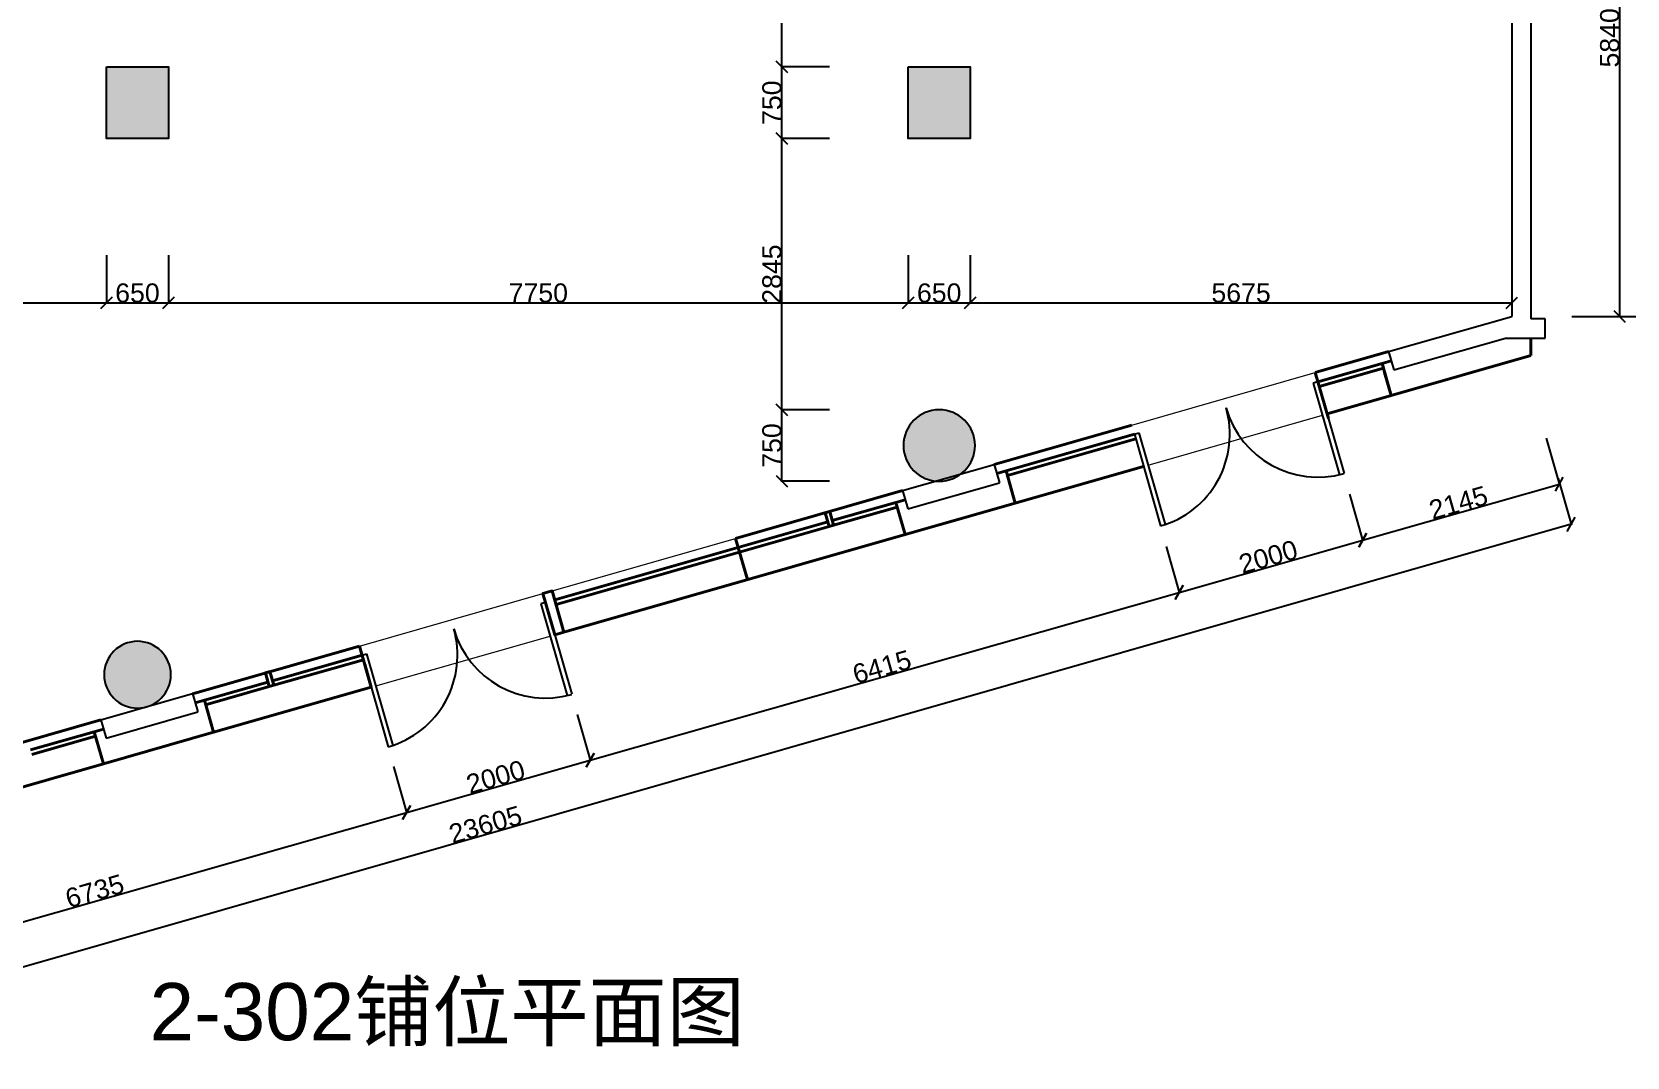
# Model space of a CAD drawing. Header units: inches. Extents: x -17552 to 25993, y -16862 to 13931.
# Drawn here: x -427 to 16287, y -10395 to 354 of the extents above; entities that cross this region are included whole.
import ezdxf

# ---------------------------------------------------------------- set-up
doc = ezdxf.new("R2010")
doc.units = ezdxf.units.IN
doc.header["$MEASUREMENT"] = 0
for name, color, linetype in [('DIM', 3, 'Continuous'), ('DOOR', 100, 'Continuous'), ('完整拼图091103--$0$0-暗柱填充', 8, 'Continuous'), ('完整拼图091103--$0$COLU', 7, 'Continuous'), ('完整拼图091103--$0$UPC', 2, 'Continuous'), ('完整拼图091103--$0$WALL', 255, 'Continuous')]:
    doc.layers.add(name, color=color, linetype=linetype)
for name, color, linetype, lineweight in [('完整拼图091103--$0$A-FLOR-NIC', 51, 'Continuous', 5), ('完整拼图091103--$0$A-OPNG-EXTR-FULL', 143, 'Continuous', 40), ('完整拼图091103--$0$A-OPNG-INTR-FULL', 143, 'Continuous', 40), ('完整拼图091103--$0$A-WALL-EXTR-FULL', 4, 'Continuous', 40)]:
    doc.layers.add(name, color=color, linetype=linetype, lineweight=lineweight)
doc.styles.get("Standard").update_dxf_attribs({"font": 'arial.ttf'})
doc.dimstyles.new('DIM-200MM', dxfattribs={"dimtxt": 200, "dimasz": 120, "dimexe": 10, "dimexo": 10, "dimgap": 0.7, "dimtad": 1, "dimdec": 0, "dimrnd": 5, "dimzin": 1, "dimdsep": 46, "dimtxsty": 'Standard', "dimblk": 'OBLIQUE', "dimcen": 0.5, "dimdle": 1, "dimclrd": 256, "dimclre": 256, "dimclrt": 7, "dimaunit": 1, "dimadec": 0, "dimazin": 0, "dimtfac": 1, "dimtdec": 0, "dimtix": 1, "dimtmove": 2, "dimatfit": 3, "dimfxl": 0, "dimtolj": 1, "dimtzin": 1, "dimarcsym": 0})

# ---------------------------------------------------------------- blocks, each defined once
blk = doc.blocks.new('完整拼图091103--$0$M_Double-Flush - 2000 x 2000mm-82-Level 1-flat-2-flat-14')
at = {"layer": 'DOOR', "color": 3}
for p, q in [((-1000, 200), (-1000, 1200)), ((-950, 200), (-950, 1199)), ((950, 200), (950, 1200)), ((1000, 1200), (950, 1200)), ((1000, 200), (1000, 1200)), ((-1000, 200), (-950, 200)), ((1000, 200), (950, 200))]:
    blk.add_line(p, q, dxfattribs=at)
for centre, start_param, end_param in [((-1000, 200), 3.348245, 4.919041), ((1000, 200), 4.919041, 6.489838)]:
    blk.add_ellipse(centre, major_axis=(-979, 205), ratio=1, start_param=start_param, end_param=end_param, dxfattribs=at)
blk = doc.blocks.new('_Oblique')
at = {"color": 0, "linetype": 'ByBlock', "lineweight": -2}
blk.add_line((-0.5, -0.5), (0.5, 0.5), dxfattribs=at)
blk = doc.blocks.new('*D91')
at = {"layer": 'DEFPOINTS', "color": 0, "transparency": 16777216}
for p in [(13729, 3211), (15079, -2629), (16208, -2629)]:
    blk.add_point(p, dxfattribs=at)
at = {"layer": 'DIM', "lineweight": -2, "transparency": 16777216}
for p, q in [((15708, 3211), (16218, 3211)), ((16208, 3212), (16208, -2630)), ((15708, -2629), (16218, -2629))]:
    blk.add_line(p, q, dxfattribs=at)
at = {"layer": 'DIM', "lineweight": -2, "transparency": 16777216, "xscale": 120, "yscale": 120, "zscale": 120}
for p, rotation in [((16208, 3211), 90), ((16208, -2629), 270)]:
    blk.add_blockref('_Oblique', p, dxfattribs=dict(at, rotation=rotation))
at = {"layer": 'DIM', "color": 7, "transparency": 16777216, "insert": (16105, 291), "char_height": 200, "attachment_point": 5, "rotation": 90}
blk.add_mtext('\\A1;5840', dxfattribs=at)
blk = doc.blocks.new('*D92')
at = {"layer": 'DEFPOINTS', "color": 0, "transparency": 16777216}
for p in [(12579, 9861), (15079, -2629), (16708, -2629)]:
    blk.add_point(p, dxfattribs=at)
at = {"layer": 'DIM', "lineweight": -2, "transparency": 16777216}
for p, q in [((16708, 9862), (16708, -2630)), ((16208, 9861), (16718, 9861)), ((16208, -2629), (16718, -2629))]:
    blk.add_line(p, q, dxfattribs=at)
at = {"layer": 'DIM', "lineweight": -2, "transparency": 16777216, "xscale": 120, "yscale": 120, "zscale": 120}
for p, rotation in [((16708, 9861), 90), ((16708, -2629), 270)]:
    blk.add_blockref('_Oblique', p, dxfattribs=dict(at, rotation=rotation))
at = {"layer": 'DIM', "color": 7, "transparency": 16777216, "insert": (16605, 3616), "char_height": 200, "attachment_point": 5, "rotation": 90}
blk.add_mtext('\\A1;12490', dxfattribs=at)
blk = doc.blocks.new('*D98')
at = {"layer": 'DEFPOINTS', "color": 0, "transparency": 16777216}
for p in [(-7396, -764), (354, -764), (354, -2488)]:
    blk.add_point(p, dxfattribs=at)
at = {"layer": 'DIM', "lineweight": -2, "transparency": 16777216}
for p, q in [((-7396, -1988), (-7396, -2498)), ((354, -1988), (354, -2498)), ((-7397, -2488), (355, -2488))]:
    blk.add_line(p, q, dxfattribs=at)
at = {"layer": 'DIM', "lineweight": -2, "transparency": 16777216, "xscale": 120, "yscale": 120, "zscale": 120, "rotation": 180}
blk.add_blockref('_Oblique', (-7396, -2488), dxfattribs=at)
at = {"layer": 'DIM', "lineweight": -2, "transparency": 16777216, "xscale": 120, "yscale": 120, "zscale": 120}
blk.add_blockref('_Oblique', (354, -2488), dxfattribs=at)
at = {"layer": 'DIM', "color": 7, "transparency": 16777216, "insert": (-3521, -2385), "char_height": 200, "attachment_point": 5}
blk.add_mtext('\\A1;7750', dxfattribs=at)
blk = doc.blocks.new('*D99')
at = {"layer": 'DEFPOINTS', "color": 0, "transparency": 16777216}
for p in [(354, -764), (1004, -764), (1004, -2488)]:
    blk.add_point(p, dxfattribs=at)
at = {"layer": 'DIM', "lineweight": -2, "transparency": 16777216}
for p, q in [((354, -1988), (354, -2498)), ((1004, -1988), (1004, -2498)), ((353, -2488), (1005, -2488))]:
    blk.add_line(p, q, dxfattribs=at)
at = {"layer": 'DIM', "lineweight": -2, "transparency": 16777216, "xscale": 120, "yscale": 120, "zscale": 120, "rotation": 180}
blk.add_blockref('_Oblique', (354, -2488), dxfattribs=at)
at = {"layer": 'DIM', "lineweight": -2, "transparency": 16777216, "xscale": 120, "yscale": 120, "zscale": 120}
blk.add_blockref('_Oblique', (1004, -2488), dxfattribs=at)
at = {"layer": 'DIM', "color": 7, "transparency": 16777216, "insert": (679, -2385), "char_height": 200, "attachment_point": 5}
blk.add_mtext('\\A1;650', dxfattribs=at)
blk = doc.blocks.new('*D100')
at = {"layer": 'DEFPOINTS', "color": 0, "transparency": 16777216}
for p in [(1004, -764), (8754, -764), (8754, -2488)]:
    blk.add_point(p, dxfattribs=at)
at = {"layer": 'DIM', "lineweight": -2, "transparency": 16777216}
for p, q in [((1004, -1988), (1004, -2498)), ((8754, -1988), (8754, -2498)), ((1003, -2488), (8755, -2488))]:
    blk.add_line(p, q, dxfattribs=at)
at = {"layer": 'DIM', "lineweight": -2, "transparency": 16777216, "xscale": 120, "yscale": 120, "zscale": 120, "rotation": 180}
blk.add_blockref('_Oblique', (1004, -2488), dxfattribs=at)
at = {"layer": 'DIM', "lineweight": -2, "transparency": 16777216, "xscale": 120, "yscale": 120, "zscale": 120}
blk.add_blockref('_Oblique', (8754, -2488), dxfattribs=at)
at = {"layer": 'DIM', "color": 7, "transparency": 16777216, "insert": (4879, -2385), "char_height": 200, "attachment_point": 5}
blk.add_mtext('\\A1;7750', dxfattribs=at)
blk = doc.blocks.new('*D101')
at = {"layer": 'DEFPOINTS', "color": 0, "transparency": 16777216}
for p in [(8754, -764), (9404, -764), (9404, -2488)]:
    blk.add_point(p, dxfattribs=at)
at = {"layer": 'DIM', "lineweight": -2, "transparency": 16777216}
for p, q in [((8754, -1988), (8754, -2498)), ((9404, -1988), (9404, -2498)), ((8753, -2488), (9405, -2488))]:
    blk.add_line(p, q, dxfattribs=at)
at = {"layer": 'DIM', "lineweight": -2, "transparency": 16777216, "xscale": 120, "yscale": 120, "zscale": 120, "rotation": 180}
blk.add_blockref('_Oblique', (8754, -2488), dxfattribs=at)
at = {"layer": 'DIM', "lineweight": -2, "transparency": 16777216, "xscale": 120, "yscale": 120, "zscale": 120}
blk.add_blockref('_Oblique', (9404, -2488), dxfattribs=at)
at = {"layer": 'DIM', "color": 7, "transparency": 16777216, "insert": (9079, -2385), "char_height": 200, "attachment_point": 5}
blk.add_mtext('\\A1;650', dxfattribs=at)
blk = doc.blocks.new('*D102')
at = {"layer": 'DEFPOINTS', "color": 0, "transparency": 16777216}
for p in [(9404, -764), (15079, -793), (15079, -2488)]:
    blk.add_point(p, dxfattribs=at)
at = {"layer": 'DIM', "lineweight": -2, "transparency": 16777216}
for p, q in [((9404, -1988), (9404, -2498)), ((15079, -1988), (15079, -2498)), ((9403, -2488), (15080, -2488))]:
    blk.add_line(p, q, dxfattribs=at)
at = {"layer": 'DIM', "lineweight": -2, "transparency": 16777216, "xscale": 120, "yscale": 120, "zscale": 120, "rotation": 180}
blk.add_blockref('_Oblique', (9404, -2488), dxfattribs=at)
at = {"layer": 'DIM', "lineweight": -2, "transparency": 16777216, "xscale": 120, "yscale": 120, "zscale": 120}
blk.add_blockref('_Oblique', (15079, -2488), dxfattribs=at)
at = {"layer": 'DIM', "color": 7, "transparency": 16777216, "insert": (12242, -2385), "char_height": 200, "attachment_point": 5}
blk.add_mtext('\\A1;5675', dxfattribs=at)
blk = doc.blocks.new('*D103')
at = {"layer": 'DEFPOINTS', "color": 0, "transparency": 16777216}
for p in [(7430, -3608), (9079, -3608, 0), (9079, -4358, 0)]:
    blk.add_point(p, dxfattribs=at)
at = {"layer": 'DIM', "lineweight": -2, "transparency": 16777216}
for p, q in [((7930, -3608), (7420, -3608)), ((7430, -4359), (7430, -3607)), ((7930, -4358), (7420, -4358))]:
    blk.add_line(p, q, dxfattribs=at)
at = {"layer": 'DIM', "lineweight": -2, "transparency": 16777216, "xscale": 120, "yscale": 120, "zscale": 120}
for p, rotation in [((7430, -3608), 90), ((7430, -4358), 270)]:
    blk.add_blockref('_Oblique', p, dxfattribs=dict(at, rotation=rotation))
at = {"layer": 'DIM', "color": 7, "transparency": 16777216, "insert": (7327, -3983), "char_height": 200, "attachment_point": 5, "rotation": 90}
blk.add_mtext('\\A1;750', dxfattribs=at)
blk = doc.blocks.new('*D104')
at = {"layer": 'DEFPOINTS', "color": 0, "transparency": 16777216}
for p in [(7430, -764), (8754, -764), (9079, -3608, 0)]:
    blk.add_point(p, dxfattribs=at)
at = {"layer": 'DIM', "lineweight": -2, "transparency": 16777216}
for p, q in [((7930, -764), (7420, -764)), ((7430, -3609), (7430, -763)), ((7930, -3608), (7420, -3608))]:
    blk.add_line(p, q, dxfattribs=at)
at = {"layer": 'DIM', "lineweight": -2, "transparency": 16777216, "xscale": 120, "yscale": 120, "zscale": 120}
for p, rotation in [((7430, -764), 90), ((7430, -3608), 270)]:
    blk.add_blockref('_Oblique', p, dxfattribs=dict(at, rotation=rotation))
at = {"layer": 'DIM', "color": 7, "transparency": 16777216, "insert": (7327, -2186), "char_height": 200, "attachment_point": 5, "rotation": 90}
blk.add_mtext('\\A1;2845', dxfattribs=at)
blk = doc.blocks.new('*D105')
at = {"layer": 'DEFPOINTS', "color": 0, "transparency": 16777216}
for p in [(7430, -14), (8754, -14), (8754, -764)]:
    blk.add_point(p, dxfattribs=at)
at = {"layer": 'DIM', "lineweight": -2, "transparency": 16777216}
for p, q in [((7930, -14), (7420, -14)), ((7430, -765), (7430, -13)), ((7930, -764), (7420, -764))]:
    blk.add_line(p, q, dxfattribs=at)
at = {"layer": 'DIM', "lineweight": -2, "transparency": 16777216, "xscale": 120, "yscale": 120, "zscale": 120}
for p, rotation in [((7430, -14), 90), ((7430, -764), 270)]:
    blk.add_blockref('_Oblique', p, dxfattribs=dict(at, rotation=rotation))
at = {"layer": 'DIM', "color": 7, "transparency": 16777216, "insert": (7327, -389), "char_height": 200, "attachment_point": 5, "rotation": 90}
blk.add_mtext('\\A1;750', dxfattribs=at)
blk = doc.blocks.new('*D106')
at = {"layer": 'DEFPOINTS', "color": 0, "transparency": 16777216}
for p in [(7430, 7636), (8754, 7636), (8754, -14)]:
    blk.add_point(p, dxfattribs=at)
at = {"layer": 'DIM', "lineweight": -2, "transparency": 16777216}
for p, q in [((7930, 7636), (7420, 7636)), ((7430, -15), (7430, 7637)), ((7930, -14), (7420, -14))]:
    blk.add_line(p, q, dxfattribs=at)
at = {"layer": 'DIM', "lineweight": -2, "transparency": 16777216, "xscale": 120, "yscale": 120, "zscale": 120}
for p, rotation in [((7430, 7636), 90), ((7430, -14), 270)]:
    blk.add_blockref('_Oblique', p, dxfattribs=dict(at, rotation=rotation))
at = {"layer": 'DIM', "color": 7, "transparency": 16777216, "insert": (7327, 3811), "char_height": 200, "attachment_point": 5, "rotation": 90}
blk.add_mtext('\\A1;7650', dxfattribs=at)
blk = doc.blocks.new('*D114')
at = {"layer": 'DEFPOINTS', "color": 0, "transparency": 16777216}
for p in [(2794, -5359, 26), (-3683, -7211, 58), (3499, -7831)]:
    blk.add_point(p, dxfattribs=at)
at = {"layer": 'DIM', "lineweight": -2, "transparency": 16777216}
for p, q in [((3362, -7350), (3502, -7840)), ((-2981, -9678), (3500, -7830)), ((-3117, -9197), (-2977, -9687))]:
    blk.add_line(p, q, dxfattribs=at)
at = {"layer": 'DIM', "lineweight": -2, "transparency": 16777216, "xscale": 120, "yscale": 120, "zscale": 120}
for p, rotation in [((3499, -7831), 15.91013293142161), ((-2980, -9677), 195.9101329314216)]:
    blk.add_blockref('_Oblique', p, dxfattribs=dict(at, rotation=rotation))
at = {"layer": 'DIM', "color": 7, "transparency": 16777216, "insert": (231, -8655), "char_height": 200, "attachment_point": 5, "rotation": 15.9101}
blk.add_mtext('\\A1;6735', dxfattribs=at)
blk = doc.blocks.new('*D115')
at = {"layer": 'DEFPOINTS', "color": 0, "transparency": 16777216}
for p in [(4717, -4807, 58), (2794, -5359, 26), (5422, -7282)]:
    blk.add_point(p, dxfattribs=at)
at = {"layer": 'DIM', "lineweight": -2, "transparency": 16777216}
for p, q in [((5285, -6802), (5425, -7292)), ((3362, -7350), (3502, -7840)), ((3498, -7831), (5423, -7282))]:
    blk.add_line(p, q, dxfattribs=at)
at = {"layer": 'DIM', "lineweight": -2, "transparency": 16777216, "xscale": 120, "yscale": 120, "zscale": 120}
for p, rotation in [((5422, -7282), 15.91013293142161), ((3499, -7831), 195.9101329314216)]:
    blk.add_blockref('_Oblique', p, dxfattribs=dict(at, rotation=rotation))
at = {"layer": 'DIM', "color": 7, "transparency": 16777216, "insert": (4432, -7458), "char_height": 200, "attachment_point": 5, "rotation": 15.9101}
blk.add_mtext('\\A1;2000', dxfattribs=at)
blk = doc.blocks.new('*D116')
at = {"layer": 'DEFPOINTS', "color": 0, "transparency": 16777216}
for p in [(10886, -3042), (4717, -4807, 58), (11593, -5523)]:
    blk.add_point(p, dxfattribs=at)
at = {"layer": 'DIM', "lineweight": -2, "transparency": 16777216}
for p, q in [((11456, -5043), (11596, -5533)), ((5421, -7283), (11594, -5523)), ((5285, -6802), (5425, -7292))]:
    blk.add_line(p, q, dxfattribs=at)
at = {"layer": 'DIM', "lineweight": -2, "transparency": 16777216, "xscale": 120, "yscale": 120, "zscale": 120}
for p, rotation in [((11593, -5523), 15.91013293142161), ((5422, -7282), 195.9101329314216)]:
    blk.add_blockref('_Oblique', p, dxfattribs=dict(at, rotation=rotation))
at = {"layer": 'DIM', "color": 7, "transparency": 16777216, "insert": (8479, -6304), "char_height": 200, "attachment_point": 5, "rotation": 15.9101}
blk.add_mtext('\\A1;6415', dxfattribs=at)
blk = doc.blocks.new('*D117')
at = {"layer": 'DEFPOINTS', "color": 0, "transparency": 16777216}
for p in [(12808, -2491), (10886, -3042), (13516, -4975)]:
    blk.add_point(p, dxfattribs=at)
at = {"layer": 'DIM', "lineweight": -2, "transparency": 16777216}
for p, q in [((13379, -4494), (13519, -4985)), ((11592, -5524), (13517, -4975)), ((11456, -5043), (11596, -5533))]:
    blk.add_line(p, q, dxfattribs=at)
at = {"layer": 'DIM', "lineweight": -2, "transparency": 16777216, "xscale": 120, "yscale": 120, "zscale": 120}
for p, rotation in [((13516, -4975), 15.91013293142161), ((11593, -5523), 195.9101329314216)]:
    blk.add_blockref('_Oblique', p, dxfattribs=dict(at, rotation=rotation))
at = {"layer": 'DIM', "color": 7, "transparency": 16777216, "insert": (12527, -5150), "char_height": 200, "attachment_point": 5, "rotation": 15.9101}
blk.add_mtext('\\A1;2000', dxfattribs=at)
blk = doc.blocks.new('*D118')
at = {"layer": 'DEFPOINTS', "color": 0, "transparency": 16777216}
for p in [(14868, -1902), (12808, -2491), (15577, -4388)]:
    blk.add_point(p, dxfattribs=at)
at = {"layer": 'DIM', "lineweight": -2, "transparency": 16777216}
for p, q in [((15440, -3907), (15580, -4397)), ((13379, -4494), (13519, -4985)), ((13515, -4975), (15578, -4387))]:
    blk.add_line(p, q, dxfattribs=at)
at = {"layer": 'DIM', "lineweight": -2, "transparency": 16777216, "xscale": 120, "yscale": 120, "zscale": 120}
for p, rotation in [((15577, -4388), 15.91013293142161), ((13516, -4975), 195.9101329314216)]:
    blk.add_blockref('_Oblique', p, dxfattribs=dict(at, rotation=rotation))
at = {"layer": 'DIM', "color": 7, "transparency": 16777216, "insert": (14519, -4583), "char_height": 200, "attachment_point": 5, "rotation": 15.9101}
blk.add_mtext('\\A1;2145', dxfattribs=at)
blk = doc.blocks.new('*D119')
at = {"layer": 'DEFPOINTS', "color": 0, "transparency": 16777216}
for p in [(14868, -1902), (-7826, -8396), (-6994, -11303)]:
    blk.add_point(p, dxfattribs=at)
at = {"layer": 'DIM', "lineweight": -2, "transparency": 16777216}
for p, q in [((15563, -4329), (15703, -4819)), ((15701, -4809), (-6995, -11304)), ((-7132, -10823), (-6992, -11313))]:
    blk.add_line(p, q, dxfattribs=at)
at = {"layer": 'DIM', "lineweight": -2, "transparency": 16777216, "xscale": 120, "yscale": 120, "zscale": 120}
for p, rotation in [((15700, -4810), 15.96807648625458), ((-6994, -11303), 195.9680764862545)]:
    blk.add_blockref('_Oblique', p, dxfattribs=dict(at, rotation=rotation))
at = {"layer": 'DIM', "color": 7, "transparency": 16777216, "insert": (4325, -7958), "char_height": 200, "attachment_point": 5, "rotation": 15.9681}
blk.add_mtext('\\A1;23605', dxfattribs=at)

msp = doc.modelspace()

# ---------------------------------------------------------------- hatches: boundary and pattern name
at = {"layer": '完整拼图091103--$0$0-暗柱填充'}
for points in [[(354.3, -14.3), (1004.3, -14.3), (1004.3, -764.3), (354.3, -764.3)], [(8754.3, -14.3), (9404.3, -14.3), (9404.3, -764.3), (8754.3, -764.3)]]:
    msp.add_hatch(color=0, dxfattribs=at).paths.add_polyline_path(points)
h = msp.add_hatch(color=0, dxfattribs=at)
edge = h.paths.add_edge_path()
edge.add_arc((9079.3, -3982.9), 375, 180, 360)
edge.add_arc((9079.3, -3982.9), 375, 0, 180)
h = msp.add_hatch(color=0, dxfattribs=at)
edge = h.paths.add_edge_path()
edge.add_arc((679.3, -6386.1), 350, 180, 360)
edge.add_arc((679.3, -6386.1), 350, 0, 180)

# ---------------------------------------------------------------- linework, layer by layer
at = {"layer": '完整拼图091103--$0$A-FLOR-NIC', "color": 0}
for p, q in [((11096.5, -3768.9), (13019.3, -3218.7)), ((11268.3, -4187.7), (13095, -3665.1)), ((5023.7, -5506.9, 58.3), (6946.5, -4956.7, 25.6)), ((5195.5, -5925.5, 25.6), (7022.2, -5402.9, 25.6)), ((5195.5, -5925.5), (7022.2, -5402.9)), ((3005.3, -6086.5, 25.6), (4927.6, -5534.5, 58.3)), ((3176.5, -6503.2, 25.6), (5003.2, -5980.6, 25.5)), ((3176.5, -6503.2), (5003.2, -5980.6))]:
    msp.add_line(p, q, dxfattribs=at)
at = {"layer": '完整拼图091103--$0$A-OPNG-INTR-FULL', "color": 0, "extrusion": (-7.24509e-06, -2.07317e-06, 1)}
for p, q in [((13787.6, -2998.8), (13019.3, -3218.7)), ((13046.8, -3314.8), (13719, -3122.4)), ((13060.6, -3362.9), (13732.8, -3170.5)), ((13156.8, -3699.4), (13019.3, -3218.7)), ((13815.3, -3458.9), (13143.1, -3651.3)), ((9656.2, -4181), (11096.5, -3768.9)), ((9779.9, -4249.6), (11124, -3865)), ((9793.7, -4297.7), (11137.7, -3913.1)), ((9079.3, -4814.1), (11220.3, -4201.5)), ((8695.3, -4456.3, 25.6), (6946.5, -4956.7, 25.6)), ((8626.2, -4579.7, 25.6), (7959.4, -4770.6, 25.6)), ((8640, -4627.8, 25.6), (7973.2, -4818.6, 25.6)), ((7911.3, -4784.3, 25.6), (5051.5, -5602.6, 25.6)), ((7925.1, -4832.4, 25.6), (5065.2, -5650.7, 25.6)), ((8722.5, -4916.2, 25.6), (5147.4, -5939.2, 25.6)), ((7070.2, -5389, 25.6), (7001.5, -5148.7, 25.6)), ((1257.2, -6586.7, 25.5), (3005.3, -6086.5, 25.6)), ((2094.8, -6448.7, 25.6), (3032.2, -6180.5, 25.6)), ((2108.5, -6496.8, 25.6), (3045.9, -6228.5, 25.6)), ((3128.4, -6517, 25.6), (3059.7, -6276.6, 25.6)), ((1379.9, -6653.3, 25.5), (2046.7, -6462.5, 25.6)), ((1393.7, -6701.3, 25.5), (2060.5, -6510.5, 25.6)), ((1476.2, -6989.8, 25.5), (3128.4, -6517, 25.6)), ((295.3, -6860, 25.5), (-1453.5, -7360.4, 25.5)), ((226.2, -6983.4, 25.5), (-440.6, -7174.2, 25.5)), ((240, -7031.5, 25.5), (-426.8, -7222.3, 25.5)), ((322.5, -7319.9, 25.5), (-3252.6, -8342.9, 25.5))]:
    msp.add_line(p, q, dxfattribs=at)
at = {"layer": '完整拼图091103--$0$A-OPNG-INTR-FULL', "color": 0}
for p, q in [((7070.2, -5389, 25.6), (6946.5, -4956.7, 25.6)), ((3128.4, -6517, 25.6), (3005.3, -6086.5, 25.6))]:
    msp.add_line(p, q, dxfattribs=at)
at = {"layer": '完整拼图091103--$0$A-OPNG-INTR-FULL', "color": 0, "extrusion": (-7.24509e-06, -2.07317e-06, 1), "elevation": 25.5}
msp.add_lwpolyline([(5147.4, -5939.2), (5051.3, -5966.8), (4927.6, -5534.5), (5024.2, -5506.7)], close=True, dxfattribs=at)
at = {"layer": '完整拼图091103--$0$A-WALL-EXTR-FULL', "color": 0}
for p, q in [((15279.3, -2856.6), (15279.3, -3040)), ((13815.2, -3094.9), (13719, -3122.4)), ((13815.3, -3458.9), (15279.3, -3040)), ((13746.5, -3218.6), (13815.3, -3458.9)), ((9779.9, -4249.6), (9683.7, -4277)), ((8626.2, -4579.7), (8722.3, -4552.2)), ((1379.9, -6653.3), (1283.7, -6680.7)), ((226.2, -6983.4), (322.3, -6955.9))]:
    msp.add_line(p, q, dxfattribs=at)
at = {"layer": '完整拼图091103--$0$A-WALL-EXTR-FULL', "color": 0, "extrusion": (-7.24509e-06, -2.07317e-06, 1)}
msp.add_line((13719, -3122.4), (13815.3, -3458.9), dxfattribs=at)
at = {"layer": '完整拼图091103--$0$A-WALL-EXTR-FULL', "color": 0, "extrusion": (-7.24509e-06, -2.07317e-06, 1), "elevation": -33, "flags": 128}
for points in [[(8626.2, -4579.7), (8722.5, -4916.2), (9876.2, -4586.1), (9779.9, -4249.6)], [(226.2, -6983.4), (322.5, -7319.9), (1476.2, -6989.8), (1379.9, -6653.3)]]:
    msp.add_lwpolyline(points, dxfattribs=at)
at = {"layer": '完整拼图091103--$0$A-WALL-EXTR-FULL', "color": 0, "extrusion": (-7.24509e-06, -2.07317e-06, 1), "elevation": 25.5, "flags": 128}
for points in [[(7925.1, -4832.4), (7883.8, -4688.2), (7931.9, -4674.4), (7973.2, -4818.6)], [(2108.5, -6496.8), (2067.3, -6352.6), (2019.2, -6366.3), (2060.5, -6510.5)]]:
    msp.add_lwpolyline(points, close=True, dxfattribs=at)
at = {"layer": '完整拼图091103--$0$COLU', "color": 0}
for points in [[(354.3, -14.3), (1004.3, -14.3), (1004.3, -764.3), (354.3, -764.3)], [(8754.3, -14.3), (9404.3, -14.3), (9404.3, -764.3), (8754.3, -764.3)]]:
    msp.add_lwpolyline(points, close=True, dxfattribs=at)
at = {"layer": '完整拼图091103--$0$COLU', "color": 0, "elevation": -0.1}
msp.add_lwpolyline([(329.3, -6386.1, 1), (1029.3, -6386.1, 1)], format="xyb", close=True, dxfattribs=at)
at = {"layer": '完整拼图091103--$0$UPC', "color": 0, "elevation": -0.2}
msp.add_lwpolyline([(8704.3, -3982.9, 1), (9454.3, -3982.9, 1)], format="xyb", close=True, dxfattribs=at)
at = {"layer": '完整拼图091103--$0$WALL', "color": 0}
for p, q in [((15079.3, 3210.7), (15079.3, -2629.2)), ((15279.3, 3310.7), (15279.3, -2656.6)), ((13787.6, -2998.8), (15079.3, -2629.2)), ((15429.3, -2656.6), (15279.3, -2656.6)), ((15429.3, -2856.6), (15429.3, -2656.6)), ((13787.6, -2998.8), (13842.7, -3191.1)), ((13842.7, -3191.1), (15011.6, -2856.6)), ((15011.6, -2856.6), (15429.3, -2856.6)), ((8694.8, -4456), (9656.2, -4180.9)), ((9656.2, -4180.9), (9711.2, -4373.2)), ((8694.8, -4456), (8749.8, -4648.3)), ((8749.8, -4648.3), (9711.2, -4373.2)), ((294.8, -6859.6), (1256.2, -6584.5)), ((1256.2, -6584.5), (1311.2, -6776.8)), ((349.8, -7051.9), (1311.2, -6776.8)), ((294.8, -6859.6), (349.8, -7051.9))]:
    msp.add_line(p, q, dxfattribs=at)

# ---------------------------------------------------------------- block references
at = {"layer": 'DOOR', "linetype": 'Continuous', "extrusion": (-7.24453e-06, -2.07301e-06, 1), "rotation": 195.9683745582688}
msp.add_blockref('完整拼图091103--$0$M_Double-Flush - 2000 x 2000mm-82-Level 1-flat-2-flat-14', (12030.4, -3397.6, 25.5), dxfattribs=at)
at = {"layer": '完整拼图091103--$0$A-OPNG-EXTR-FULL', "color": 0, "extrusion": (-7.24453e-06, -2.07301e-06, 1), "rotation": 195.9683745603764}
msp.add_blockref('完整拼图091103--$0$M_Double-Flush - 2000 x 2000mm-82-Level 1-flat-2-flat-14', (3938.5, -5713.1, 25.5), dxfattribs=at)

# ---------------------------------------------------------------- texts
at = {"insert": (806.4, -9618.4), "char_height": 600, "attachment_point": 1}
msp.add_mtext_dynamic_manual_height_columns('2-302{\\fSimSun|b0|i0|c134|p2;铺位平面图}', width=8169.699, gutter_width=1.2, heights=[0], dxfattribs=at)

# ---------------------------------------------------------------- dimensions: what is measured, and where the dimension line sits
at = {"layer": 'DIM'}
for base, p1, p2, angle, picture, middle in [((16708.1, -2629.2), (12579.3, 9860.7), (15079.3, -2629.2), 90, '*D92', (16605.3, 3615.7)), ((7430, 7635.7), (8754.3, -14.3), (8754.3, 7635.7), 90, '*D106', (7327.2, 3810.7)), ((16208.1, -2629.2), (13729.3, 3210.7), (15079.3, -2629.2), 90, '*D91', (16105.3, 290.7)), ((7430, -14.3), (8754.3, -764.3), (8754.3, -14.3), 90, '*D105', (7327.2, -389.3)), ((7430, -764.3), (9079.3, -3607.9, -0.2), (8754.3, -764.3), 90, '*D104', (7327.2, -2186.1)), ((15577, -4387.7), (12808.5, -2491.4), (14868.4, -1902), 195.91013, '*D118', (14518.5, -4582.5)), ((13516.4, -4975.1), (10885.6, -3041.5), (12808.5, -2491.4), 195.91013, '*D117', (12526.6, -5150.3)), ((11593.1, -5523.3), (4716.7, -4807.1, 58.3), (10885.6, -3041.5), 195.91013, '*D116', (8479.5, -6304)), ((7430, -3607.9), (9079.3, -4357.9, -0.2), (9079.3, -3607.9, -0.2), 90, '*D103', (7327.2, -3982.9)), ((5422.3, -7282.3), (2794.4, -5359.1, 25.6), (4716.7, -4807.1, 58.3), 195.91013, '*D115', (4432.4, -7457.6)), ((3498.9, -7830.6), (-3683.3, -7210.7, 58.2), (2794.4, -5359.1, 25.6), 195.91013, '*D114', (231.2, -8655.1))]:
    dim = msp.add_linear_dim(base=base, p1=p1, p2=p2, angle=angle, dimstyle='DIM-200MM', dxfattribs=at)
    dim.commit()
    dim.dimension.update_dxf_attribs({"geometry": picture, "text_midpoint": middle})
for base, p1, p2, picture, middle in [((354.3, -2487.9), (-7395.7, -764.3), (354.3, -764.3), '*D98', (-3520.7, -2385.1)), ((1004.3, -2487.9), (354.3, -764.3), (1004.3, -764.3), '*D99', (679.3, -2385.1)), ((8754.3, -2487.9), (1004.3, -764.3), (8754.3, -764.3), '*D100', (4879.3, -2385.1)), ((9404.3, -2487.9), (8754.3, -764.3), (9404.3, -764.3), '*D101', (9079.3, -2385.1)), ((15079.3, -2487.9), (9404.3, -764.3), (15079.3, -793.4), '*D102', (12241.8, -2385.1))]:
    dim = msp.add_linear_dim(base=base, p1=p1, p2=p2, dimstyle='DIM-200MM', dxfattribs=at)
    dim.commit()
    dim.dimension.update_dxf_attribs({"geometry": picture, "text_midpoint": middle})
dim = msp.add_aligned_dim(p1=(14868.4, -1901.8), p2=(-7826.4, -8395.8), distance=3024.4, dimstyle='DIM-200MM', dxfattribs=at)
dim.commit()
dim.dimension.update_dxf_attribs({"geometry": '*D119', "text_midpoint": (4324.7, -7957.6)})

doc.saveas('drawing.dxf')
